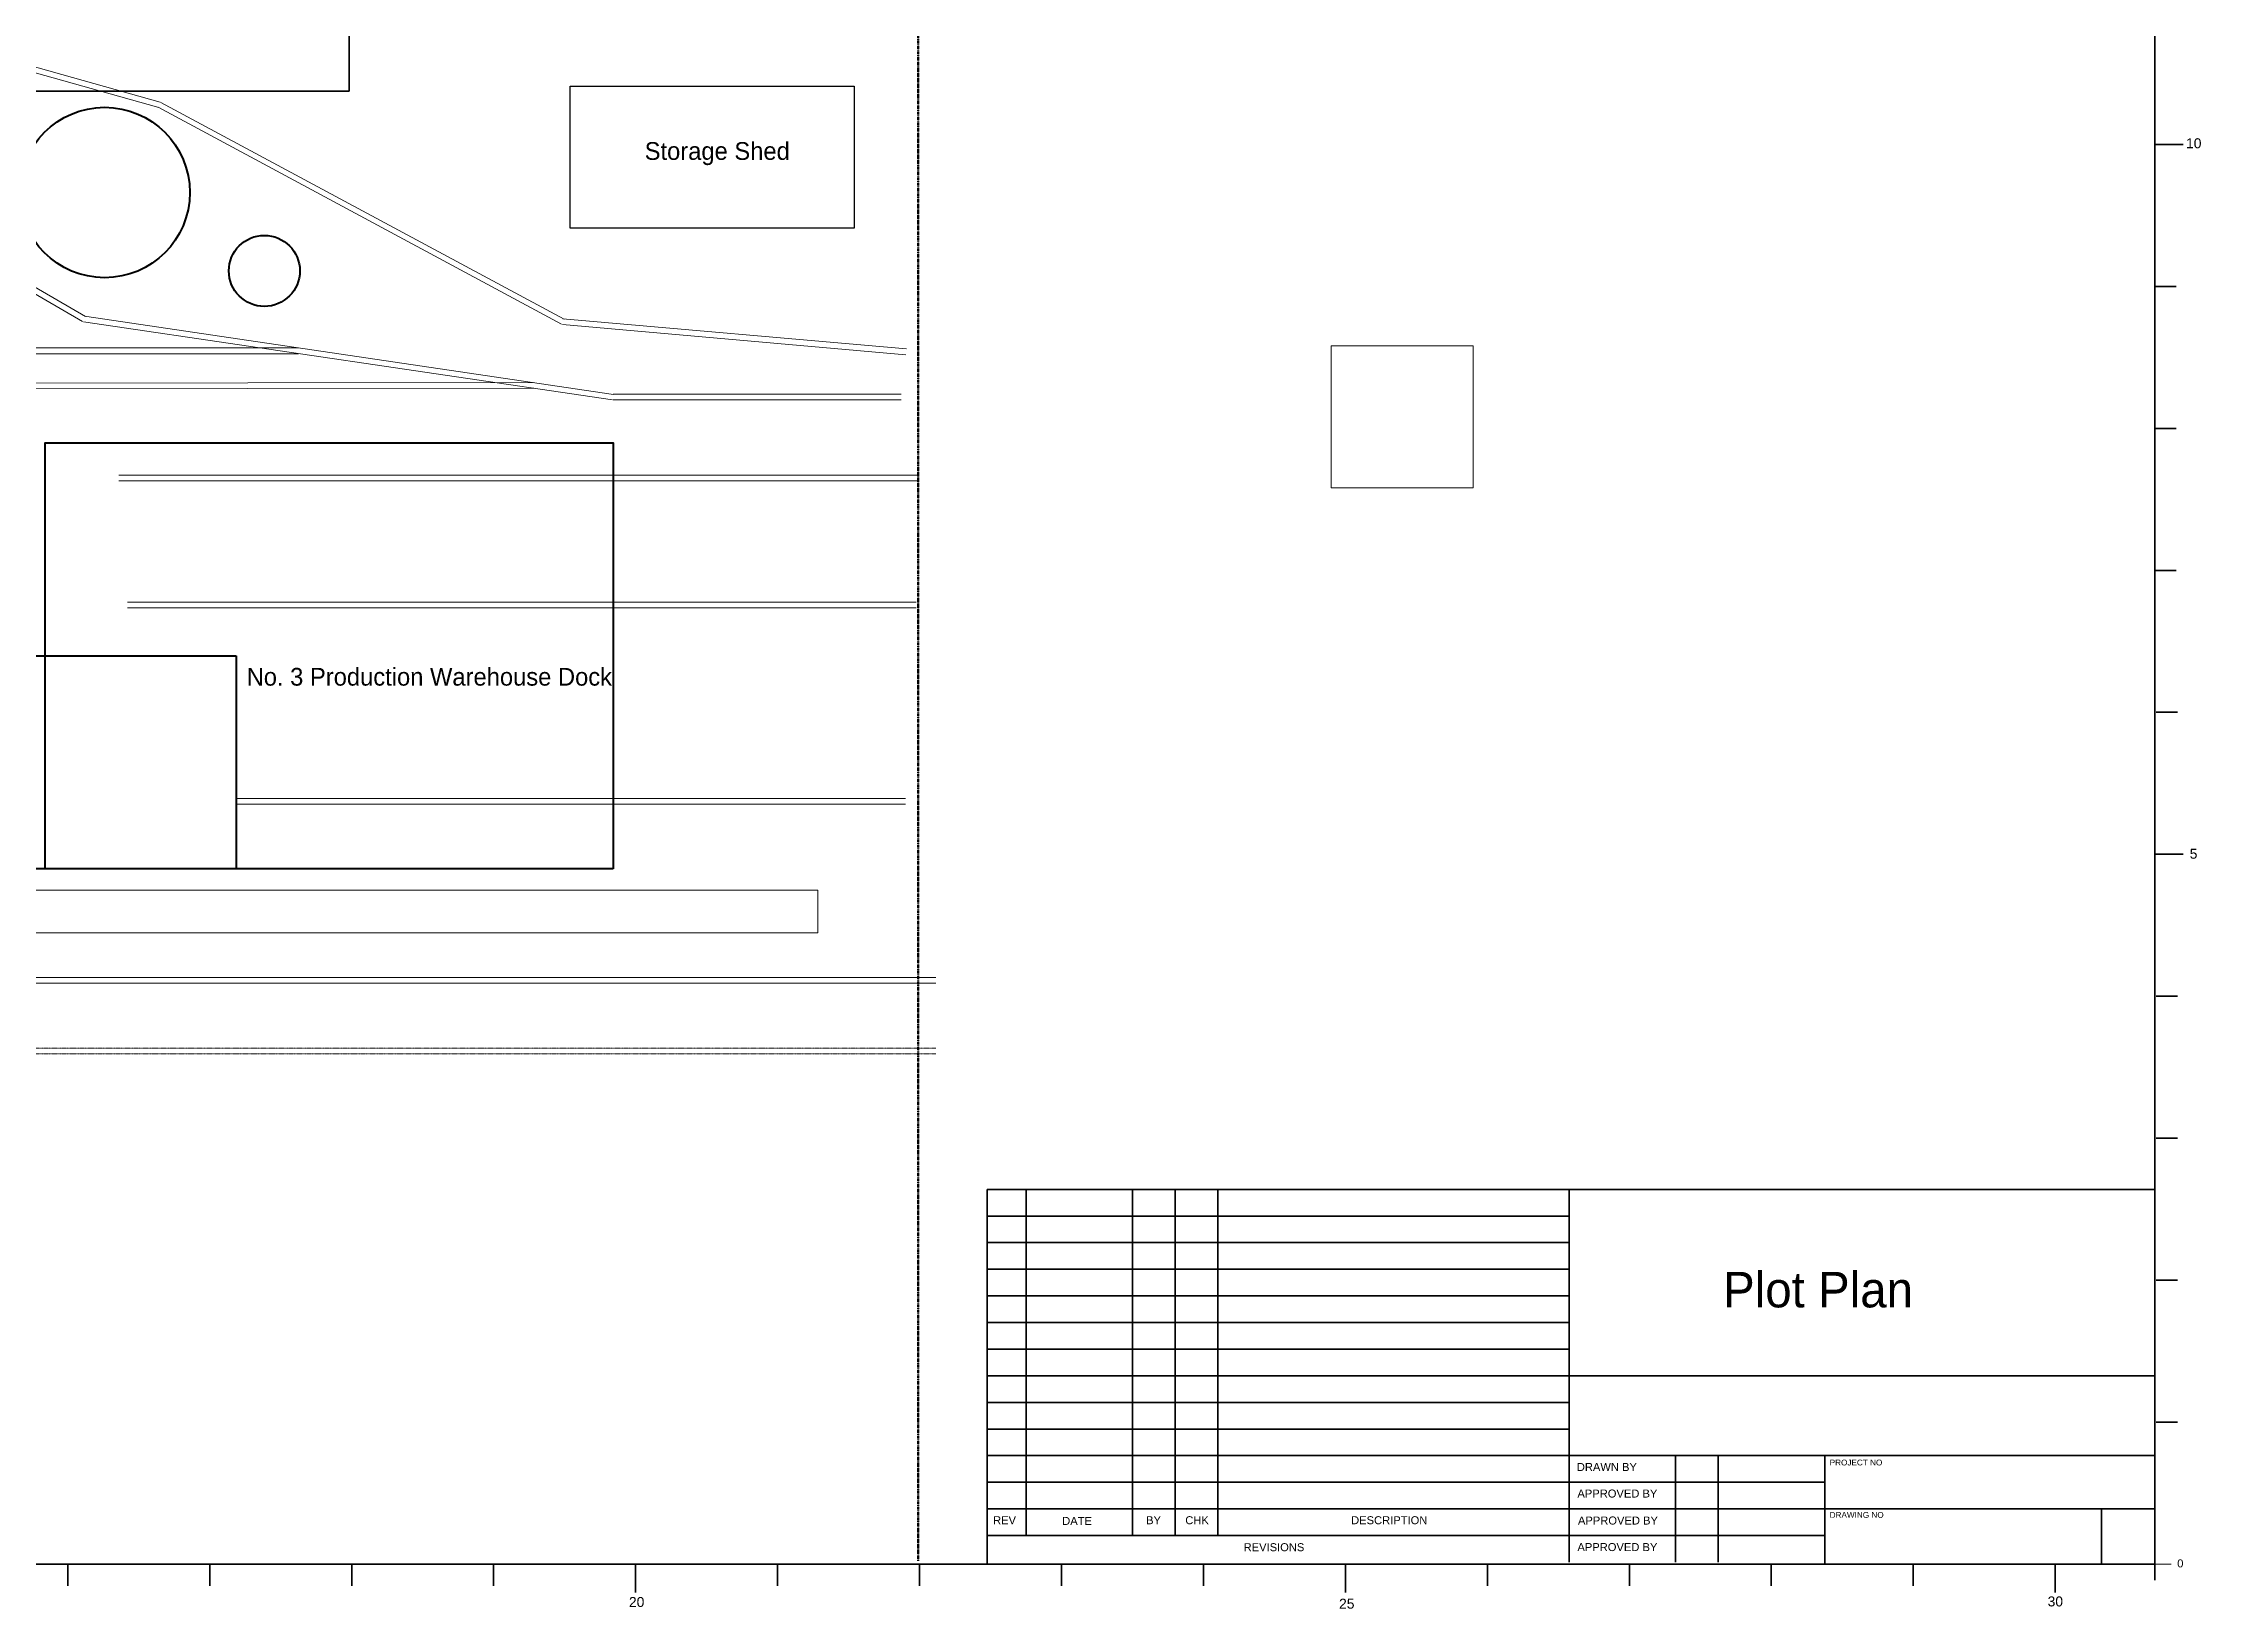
# Model space of a CAD drawing. Header units: inches. Extents: x 157 to 3303, y 69 to 2116.
# Drawn here: x 1783 to 3303, y 69 to 1171 of the extents above; entities that cross this region are included whole.
import ezdxf
from ezdxf.enums import TextEntityAlignment as Align

# ---------------------------------------------------------------- set-up
doc = ezdxf.new("R2010")
doc.units = ezdxf.units.IN
doc.header["$MEASUREMENT"] = 0
doc.linetypes.add('BORDER2', pattern=[0.875, 0.25, -0.125, 0.25, -0.125, 0, -0.125])
doc.linetypes.add('PHANTOM2', pattern=[1.25, 0.625, -0.125, 0.125, -0.125, 0.125, -0.125])
doc.layers.add('MISCELLANEOUS', color=7, linetype='Continuous')
doc.layers.add('TITLEBLOCK', color=7, linetype='Continuous')
for name, color, linetype, lineweight in [('OTHER BUILDINGS', 3, 'Continuous', 30), ('PROCESS AREAS', 4, 'Continuous', 40), ('TANKS', 2, 'Continuous', 40)]:
    doc.layers.add(name, color=color, linetype=linetype, lineweight=lineweight)
doc.styles.add('Arial', font='ARIAL.TTF', dxfattribs={"height": 0.2})

msp = doc.modelspace()

# ---------------------------------------------------------------- linework, layer by layer
at = {"layer": 'MISCELLANEOUS', "linetype": 'PHANTOM2', "lineweight": 100}
msp.add_line((2399, 102.3), (2399, 1497.4), dxfattribs=at)
at = {"layer": 'MISCELLANEOUS', "linetype": 'Continuous', "lineweight": 35}
for p, q in [((1998.2, 1184.4), (1998.2, 1137.5)), ((1998.2, 1137.5), (1741.9, 1137.5))]:
    msp.add_line(p, q, dxfattribs=at)
at = {"layer": 'MISCELLANEOUS', "linetype": 'Continuous', "lineweight": 13}
for p, q in [((2689.9, 958.1), (2789.9, 958.1)), ((2689.9, 858.1), (2689.9, 958.1)), ((2789.9, 958.1), (2789.9, 858.1)), ((2789.9, 858.1), (2689.9, 858.1)), ((2328.4, 574.8), (953.4, 574.8)), ((2328.4, 544.8), (2328.4, 574.8)), ((953.4, 544.8), (2328.4, 544.8))]:
    msp.add_line(p, q, dxfattribs=at)
at = {"layer": 'MISCELLANEOUS', "linetype": 'Continuous', "lineweight": 18}
for points in [[(1764.1, 1158.1), (1865.2, 1129.7)], [(1763, 1154.3), (1864.1, 1125.9)], [(1863.7, 1126.1), (2147.7, 973.4)], [(1865.6, 1129.6), (2149.6, 977)], [(1593.9, 1101.2), (1810.4, 975.2)], [(1595.9, 1104.7), (1812.4, 978.7)], [(1811.1, 975), (2183.8, 920)], [(1811.7, 978.9), (2184.4, 923.9)], [(2148.5, 973.2), (2390.4, 951.9)], [(2148.8, 977.2), (2390.8, 955.9)], [(1962.6, 956.6), (1523.8, 956.6)], [(1962.6, 952.6), (1523.8, 952.6)], [(1523.8, 931.6), (2128.3, 932.2)], [(1523.8, 927.6), (2128.3, 928.2)], [(2184.1, 924), (2387.1, 924)], [(2184.1, 920), (2387.1, 920)], [(1835.9, 867.1), (2391.4, 867.1)], [(1843.5, 867.1), (2399, 867.1)], [(1835.9, 863.1), (2391.4, 863.1)], [(1843.5, 863.1), (2399, 863.1)], [(1842.2, 777.7), (2397.7, 777.7)], [(1842.2, 773.7), (2397.7, 773.7)], [(1918.6, 639.4), (2390, 639.4)], [(1918.6, 635.4), (2390, 635.4)], [(290.2, 513.2), (2411.4, 513.2)], [(290.2, 509.2), (2411.4, 509.2)]]:
    msp.add_lwpolyline(points, dxfattribs=at)
at = {"layer": 'MISCELLANEOUS', "linetype": 'Continuous', "lineweight": 0}
for points in [[(2789.9, 858.1), (2689.9, 858.1), (2689.9, 958.1), (2789.9, 958.1)], [(1918.6, 589.7), (1118.6, 589.7), (1118.6, 739.7), (1918.6, 739.7)], [(953.4, 544.8), (2328.4, 544.8), (2328.4, 574.8), (953.4, 574.8)]]:
    msp.add_lwpolyline(points, close=True, dxfattribs=at)
at = {"layer": 'MISCELLANEOUS', "linetype": 'BORDER2', "lineweight": 18}
for points in [[(290.2, 463.5), (2411.4, 463.5)], [(290.2, 459.5), (2411.4, 459.5)]]:
    msp.add_lwpolyline(points, dxfattribs=at)
at = {"layer": 'OTHER BUILDINGS', "lineweight": 30}
for p, q in [((2154, 1140.9), (2354, 1140.9)), ((2154, 1040.9), (2154, 1140.9)), ((2354, 1140.9), (2354, 1040.9)), ((2354, 1040.9), (2154, 1040.9))]:
    msp.add_line(p, q, dxfattribs=at)
msp.add_lwpolyline([(2354, 1040.9), (2154, 1040.9), (2154, 1140.9), (2354, 1140.9)], close=True, dxfattribs=at)
at = {"layer": 'PROCESS AREAS'}
for p, q in [((1784.1, 889.7), (2184.1, 889.7)), ((1784.1, 589.7), (1784.1, 889.7)), ((2184.1, 889.7), (2184.1, 589.7)), ((1118.6, 739.7), (1918.6, 739.7)), ((1918.6, 739.7), (1918.6, 589.7)), ((1918.6, 589.7), (1118.6, 589.7)), ((2184.1, 589.7), (1784.1, 589.7))]:
    msp.add_line(p, q, dxfattribs=at)
msp.add_lwpolyline([(2184.1, 589.7), (1784.1, 589.7), (1784.1, 889.7), (2184.1, 889.7)], close=True, dxfattribs=at)
at = {"layer": 'TANKS'}
for centre, radius in [((1826, 1066.1), 60), ((1938.5, 1010.9), 25)]:
    msp.add_circle(centre, radius, dxfattribs=at)
at = {"layer": 'TITLEBLOCK', "color": 7, "linetype": 'Continuous', "lineweight": 35}
for p, q in [((3270.1, 88.8), (3270.1, 2104.9)), ((3270.1, 1100), (3290.1, 1100)), ((3270.1, 1000), (3285.2, 1000)), ((3270.1, 900), (3285.2, 900)), ((3270.1, 800), (3285.2, 800)), ((3271.1, 700), (3286.2, 700)), ((3270.1, 600), (3290.1, 600)), ((3271.1, 500), (3286.2, 500)), ((3271.1, 400), (3286.2, 400)), ((2447.6, 364), (3270.1, 364)), ((2447.6, 100), (2447.6, 364)), ((2475.1, 364), (2475.1, 120.2)), ((2550.1, 364), (2550.1, 120.2)), ((2580.1, 364), (2580.1, 120.2)), ((2610.1, 364), (2610.1, 120.2)), ((2857.6, 364), (2857.6, 101.5)), ((2447.6, 345.2), (2857.6, 345.2)), ((2447.6, 326.5), (2857.6, 326.5)), ((2447.6, 307.7), (2857.6, 307.7)), ((2447.6, 289), (2857.6, 289)), ((3271.1, 300), (3286.2, 300)), ((2447.6, 270.2), (2857.6, 270.2)), ((2447.6, 251.5), (2857.6, 251.5)), ((2447.6, 232.7), (2857.6, 232.7)), ((2857.6, 232.7), (3270.1, 232.7)), ((2447.6, 214), (2857.6, 214)), ((3271.1, 200), (3286.2, 200)), ((2447.6, 195.2), (2857.6, 195.2)), ((2447.6, 176.5), (2857.6, 176.5)), ((2857.6, 176.5), (3270.1, 176.5)), ((2932.6, 176.5), (2932.6, 101.5)), ((2962.6, 176.5), (2962.6, 101.5)), ((3037.6, 176.5), (3037.6, 100)), ((2447.6, 157.7), (3037.6, 157.7)), ((2447.6, 139), (3037.6, 139)), ((3037.6, 139), (3270.1, 139)), ((3232.6, 139), (3232.6, 100)), ((2447.6, 120.2), (3037.6, 120.2)), ((188.8, 100), (3270.1, 100)), ((1800, 84.9), (1800, 100)), ((1900, 84.9), (1900, 100)), ((2000, 84.9), (2000, 100)), ((2100, 84.9), (2100, 100)), ((2200, 80), (2200, 100)), ((2300, 100), (2300, 92.5)), ((2300, 84.9), (2300, 92.5)), ((2400, 84.9), (2400, 100)), ((2500, 84.9), (2500, 100)), ((2600, 84.9), (2600, 100)), ((2700, 80), (2700, 100)), ((2800, 84.9), (2800, 100)), ((2900, 84.9), (2900, 100)), ((3000, 84.9), (3000, 100)), ((3100, 84.9), (3100, 100)), ((3200, 80), (3200, 100))]:
    msp.add_line(p, q, dxfattribs=at)
at = {"layer": 'TITLEBLOCK', "color": 7, "linetype": 'Continuous', "lineweight": 9}
msp.add_line((3270.1, 100), (3281.6, 100), dxfattribs=at)

# ---------------------------------------------------------------- texts
at = {"layer": 'OTHER BUILDINGS', "color": 7, "lineweight": 30}
msp.add_text('Storage Shed', height=12.5, dxfattribs=at).set_placement((2257.5, 1101.6), align=Align.TOP_CENTER)
at = {"layer": 'PROCESS AREAS', "color": 7}
msp.add_text('No. 3 Production Warehouse Dock', height=12.5, dxfattribs=at).set_placement((2054.7, 731.3), align=Align.TOP_CENTER)
at = {"layer": 'TITLEBLOCK', "color": 7, "style": 'Arial'}
for s, height, p in [('10', 7, (3292.1, 1104.3)), ('5', 7, (3294.7, 603.9)), ('DRAWN BY', 5.62, (2863, 171.3)), ('PROJECT NO', 4.12, (3041.1, 173.7)), ('APPROVED BY', 5.625, (2863.4, 152.6)), ('DRAWING NO', 4.12, (3041.1, 136.8)), ('REV', 5.62, (2451.8, 133.8)), ('DATE', 5.62, (2500.5, 133.3)), ('BY', 5.62, (2559.6, 133.8)), ('CHK', 5.62, (2587.2, 133.8)), ('DESCRIPTION', 5.625, (2704, 133.8)), ('APPROVED BY', 5.625, (2863.8, 133.6)), ('REVISIONS', 5.62, (2628.3, 114.8)), ('APPROVED BY', 5.625, (2863.4, 114.9)), ('0', 5.62, (3285.9, 103.4)), ('20', 7, (2195.3, 76.9)), ('30', 7, (3194.6, 77.3)), ('25', 7, (2695.5, 75.7))]:
    msp.add_text(s, height=height, dxfattribs=at).set_placement(p, align=Align.TOP_LEFT)
at = {"layer": 'TITLEBLOCK', "color": 7}
msp.add_text('Plot Plan', height=25, dxfattribs=at).set_placement((2966, 280.9))

doc.saveas('drawing.dxf')
